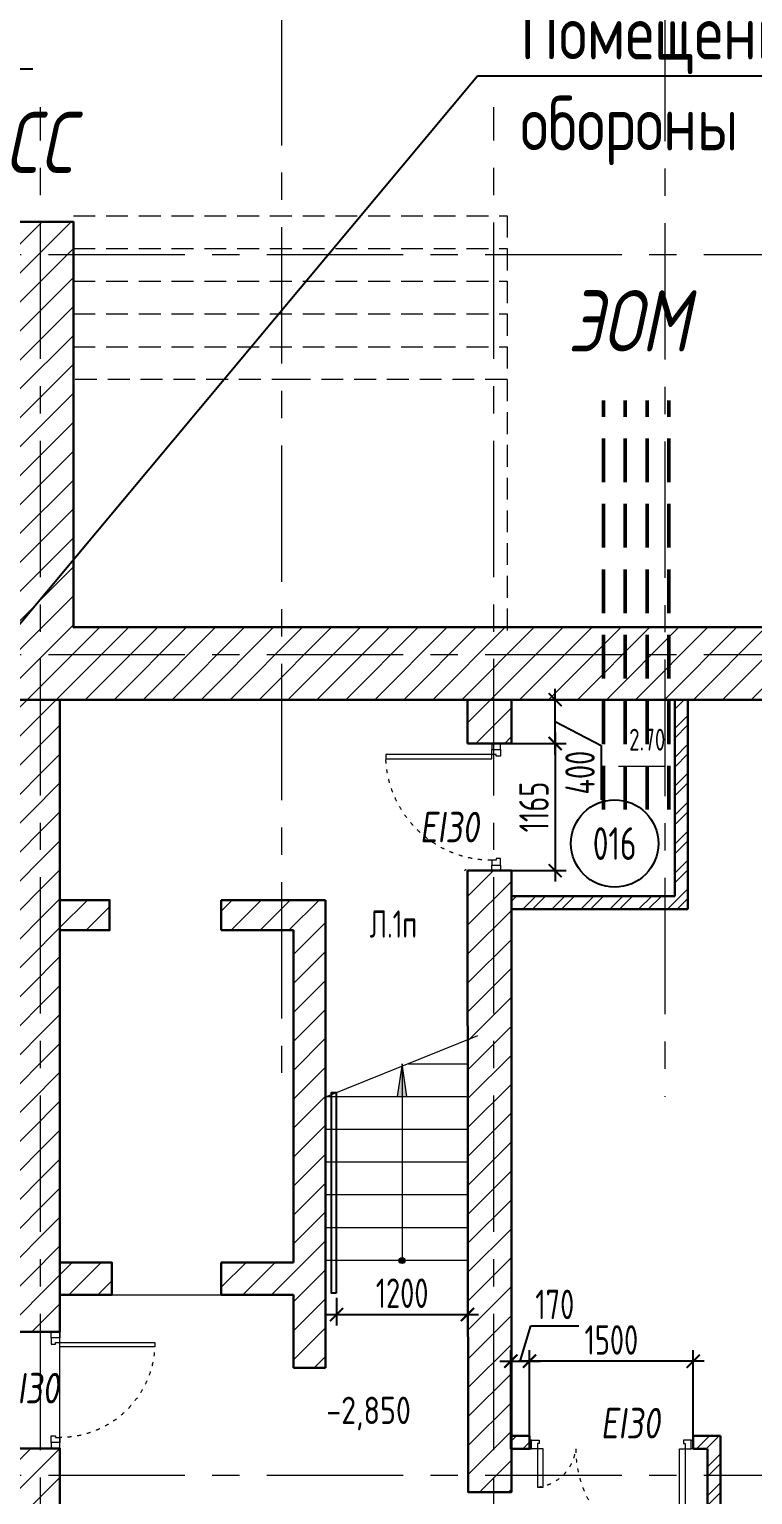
# Model space of a CAD drawing. Header units: millimetres. Extents: x -13407 to 93998, y -3954 to 109271.
# Drawn here: x 51262 to 57885, y 19781 to 33209 of the extents above; entities that cross this region are included whole.
import ezdxf
from ezdxf import colors
from ezdxf.entities.mleader import LeaderData, LeaderLine
from ezdxf.enums import TextEntityAlignment as Align
from ezdxf.math import Vec2, Vec3

# ---------------------------------------------------------------- set-up
doc = ezdxf.new("R2010")
doc.units = ezdxf.units.MM
for name, pattern in [('ACAD_ISO03W100', [30, 12, -18]), ('ADSK_Штриховая_ш2 п1', [3, 2, -1]), ('CENTER', [2, 1.25, -0.25, 0.25, -0.25]), ('HIDDEN', [6, 4, -2])]:
    doc.linetypes.add(name, pattern=pattern)
for name, color, linetype, lineweight in [('АР_Выноски АПР', 7, 'Continuous', 5), ('АР_Двери', 5, 'Continuous', 18), ('АР_Лестницы', 250, 'Continuous', 15), ('АР_Лестницы ограждение', 94, 'Continuous', 25), ('АР_Маркер экспликации', 239, 'Continuous', 13), ('АР_МосжилНии_Стены', 202, 'Continuous', 30), ('АР_Номер помещения', 1, 'Continuous', 25), ('АР_Оси', 193, 'Continuous', 9), ('АР_Отметки', 250, 'Continuous', 15), ('АР_Перегородки кирпич', 244, 'Continuous', 30), ('АР_Перегородки_кирпич_Штрих', 244, 'Continuous', 5), ('АР_Помещения_площадь', 19, 'Continuous', 9), ('АР_Размеры дверей', 15, 'Continuous', 0), ('АР_Сети', 250, 'Continuous', 30), ('АР_тонкая линия', 250, 'Continuous', 0), ('АР_Штриховка монолит', 250, 'Continuous', 9), ('Подвал', 250, 'Continuous', 30)]:
    doc.layers.add(name, color=color, linetype=linetype, lineweight=lineweight)
doc.layers.add('АР_ПБ_Двери', color=7, linetype='Continuous', lineweight=15, true_color=0xdb0000)
doc.styles.add('ISOCPEUR', font='isocpeur.ttf', dxfattribs={"width": 0.7})
doc.styles.get("Standard").update_dxf_attribs({"font": 'arial.ttf'})
doc.styles.add('Архитект', font='isocpeur.ttf', dxfattribs={"width": 0.8, "oblique": 8})
doc.styles.add('М2', font='isocpeui.ttf', dxfattribs={"width": 0.8})
doc.dimstyles.new('R_100', dxfattribs={"dimtxt": 270, "dimasz": 120, "dimexe": 100, "dimexo": 0, "dimgap": 60, "dimtad": 1, "dimdec": 0, "dimrnd": 5, "dimzin": 0, "dimdsep": 46, "dimtxsty": 'ISOCPEUR', "dimblk": 'ARCHTICK', "dimcen": 0, "dimdle": 100, "dimclrd": 256, "dimclre": 256, "dimclrt": 256, "dimadec": 0, "dimazin": 0, "dimtfac": 2, "dimtdec": 0, "dimtofl": 0, "dimtmove": 1, "dimatfit": 3, "dimfxl": 1, "dimtvp": 3, "dimtolj": 1, "dimtzin": 0, "dimarcsym": 0})
pattern_1 = [(45, (331452.74, -55205.68), (-132.58252, 132.58252), [])]

# ---------------------------------------------------------------- blocks, each defined once
blk = doc.blocks.new('*U27')
blk.add_lwpolyline([(-100, 80), (-100, 950), (-140, 950), (-140, 80)], close=True)
for points in [[(-1070, 0), (-1070, 80), (-1015, 80), (-1015, 0), (-1070, 0)], [(-1015, 80), (-1015, 0), (-955, 0), (-955, 40), (-970, 40), (-970, 80), (-1015, 80)], [(-55, 80), (-55, 0), (-115, 0), (-115, 40), (-100, 40), (-100, 80), (-55, 80)], [(0, 0), (0, 80), (-55, 80), (-55, 0), (0, 0)]]:
    blk.add_lwpolyline(points)
at = {"linetype": 'ACAD_ISO03W100', "ltscale": 3}
blk.add_arc((-100, 80), 870, 90, 180, dxfattribs=at)
blk = doc.blocks.new('*U19')
for points in [[(-55, -80), (-55, 0), (-115, 0), (-115, -40), (-100, -40), (-100, -80), (-55, -80)], [(0, 0), (0, -80), (-55, -80), (-55, 0), (0, 0)], [(-1170, 0), (-1170, -80), (-1115, -80), (-1115, 0), (-1170, 0)], [(-1115, -80), (-1115, 0), (-1055, 0), (-1055, -40), (-1070, -40), (-1070, -80), (-1115, -80)]]:
    blk.add_lwpolyline(points)
blk.add_lwpolyline([(-100, -80), (-100, -1050), (-140, -1050), (-140, -80)], close=True)
at = {"linetype": 'ACAD_ISO03W100', "ltscale": 3}
blk.add_arc((-100, -80), 970, 180, 270, dxfattribs=at)
blk = doc.blocks.new('*U20')
h = blk.add_hatch(color=256)
h.dxf.hatch_style = 1
edge = h.paths.add_edge_path()
edge.add_arc((0, 0), 27.6, 359.64, 719.64)
h = blk.add_hatch(color=256)
h.dxf.hatch_style = 1
h.paths.add_polyline_path([(1504, -44), (1504, 44), (1804, 0)])
blk.add_line((1804, 0), (0, 0))
blk.add_lwpolyline([(1504, 44), (1504, -44), (1804, 0), (1504, 44)])
blk.add_circle((0, 0), 27.6)
blk = doc.blocks.new('_DotSmall')
at = {"color": 0, "linetype": 'ByBlock', "const_width": 0.5}
blk.add_lwpolyline([(-0.0625, 0, 1), (0.0625, 0, 1)], format="xyb", close=True, dxfattribs=at)
blk = doc.blocks.new('_ArchTick')
at = {"color": 0, "linetype": 'ByBlock', "const_width": 0.15}
blk.add_lwpolyline([(-0.5, -0.5), (0.5, 0.5)], dxfattribs=at)
blk = doc.blocks.new('*D139')
at = {"layer": 'АР_Размеры дверей', "lineweight": -2, "ltscale": 100, "transparency": 16777216}
for p, q in [((55841, 20200), (55841, 21104)), ((57341, 20299), (57341, 21104)), ((57441, 21004), (55741, 21004))]:
    blk.add_line(p, q, dxfattribs=at)
at = {"layer": 'АР_Размеры дверей', "lineweight": -2, "ltscale": 100, "transparency": 16777216, "xscale": 120, "yscale": 120, "zscale": 120, "rotation": 180}
blk.add_blockref('_ArchTick', (55841, 21004), dxfattribs=at)
at = {"layer": 'АР_Размеры дверей', "lineweight": -2, "ltscale": 100, "transparency": 16777216, "xscale": 120, "yscale": 120, "zscale": 120}
blk.add_blockref('_ArchTick', (57341, 21004), dxfattribs=at)
at = {"layer": 'АР_Размеры дверей', "ltscale": 100, "transparency": 16777216, "insert": (56591, 21199), "char_height": 270, "attachment_point": 5, "style": 'ISOCPEUR'}
blk.add_mtext('\\A1;1500', dxfattribs=at)
blk = doc.blocks.new('*D142')
at = {"layer": 'АР_Размеры дверей', "lineweight": -2, "ltscale": 100, "transparency": 16777216}
for p, q in [((56077, 26764), (56077, 25399)), ((55677, 26664), (56177, 26664)), ((55677, 25499), (56177, 25499))]:
    blk.add_line(p, q, dxfattribs=at)
at = {"layer": 'АР_Размеры дверей', "lineweight": -2, "ltscale": 100, "transparency": 16777216, "xscale": 120, "yscale": 120, "zscale": 120}
for p, rotation in [((56077, 26664), 90), ((56077, 25499), 270)]:
    blk.add_blockref('_ArchTick', p, dxfattribs=dict(at, rotation=rotation))
at = {"layer": 'АР_Размеры дверей', "ltscale": 100, "transparency": 16777216, "insert": (55882, 26082), "char_height": 270, "attachment_point": 5, "rotation": 90, "style": 'ISOCPEUR'}
blk.add_mtext('\\A1;1165', dxfattribs=at)
blk = doc.blocks.new('*D143')
at = {"layer": 'АР_Размеры дверей', "lineweight": -2, "ltscale": 100, "transparency": 16777216}
for p, q in [((56077, 26564), (56077, 27166)), ((55677, 27066), (56177, 27066)), ((56077, 26865), (56499, 26646)), ((55677, 26664), (56177, 26664)), ((56499, 26646), (56499, 26148))]:
    blk.add_line(p, q, dxfattribs=at)
at = {"layer": 'АР_Размеры дверей', "lineweight": -2, "ltscale": 100, "transparency": 16777216, "xscale": 120, "yscale": 120, "zscale": 120}
for p, rotation in [((56077, 27066), 90), ((56077, 26664), 270)]:
    blk.add_blockref('_ArchTick', p, dxfattribs=dict(at, rotation=rotation))
at = {"layer": 'АР_Размеры дверей', "ltscale": 100, "transparency": 16777216, "insert": (56304, 26397), "char_height": 270, "attachment_point": 5, "rotation": 90, "style": 'ISOCPEUR'}
blk.add_mtext('\\A1;400', dxfattribs=at)
blk = doc.blocks.new('Полуторная_на лестницу')
for points in [[(75, 80), (75, 1080), (125, 1080), (125, 80)], [(1375, 430), (1375, 80), (1425, 80), (1425, 430)]]:
    blk.add_lwpolyline(points, close=True)
for points in [[(0, 0), (0, 80), (20, 80), (20, 0), (0, 0)], [(20, 80), (20, 0), (90, 0), (90, 30), (75, 30), (75, 80), (20, 80)], [(1480, 80), (1480, 0), (1410, 0), (1410, 30), (1425, 30), (1425, 80), (1480, 80)], [(1500, 0), (1500, 80), (1480, 80), (1480, 0), (1500, 0)]]:
    blk.add_lwpolyline(points)
at = {"linetype": 'ACAD_ISO03W100', "ltscale": 3}
for centre, radius, start, end in [((75, 80), 1000, 0, 90), ((1465, 40), 392, 95.9075, 174.0925)]:
    blk.add_arc(centre, radius, start, end, dxfattribs=at)
blk = doc.blocks.new('*U62')
at = {"layer": 'АР_Номер помещения', "color": 7}
blk.add_circle((-16171, -1300), 400, dxfattribs=at)
at = {"layer": 'АР_Помещения_площадь', "color": 7}
blk.add_line((-15712, -595), (-16135, -595), dxfattribs=at)
at = {"color": 7, "style": 'ISOCPEUR', "width": 0.7, "flags": 1}
blk.add_attdef('КАТЕГОРИЯ', (-499, -2092), '', height=250, dxfattribs=at)
at = {"layer": 'АР_Номер помещения', "color": 7, "style": 'ISOCPEUR', "width": 0.7}
blk.add_attdef('НОМЕР_ПОМЕЩЕНИЯ', text='', height=300, dxfattribs=at).set_placement((-16171, -1300), align=Align.MIDDLE_CENTER)
at = {"layer": 'АР_Помещения_площадь', "color": 7, "lineweight": 30, "width": 0.7, "flags": 104}
blk.add_attdef('ИМЯ_ПОМЕЩЕНИЯ', text='', height=100, dxfattribs=at).set_placement((158, 1217), align=Align.MIDDLE_CENTER)
at = {"layer": 'АР_Помещения_площадь', "color": 7, "style": 'ISOCPEUR', "width": 0.7}
blk.add_attdef('ПЛОЩАДЬ_ПОМЕЩЕНИЯ', text='', height=200, dxfattribs=at).set_placement((-15707, -349), align=Align.MIDDLE_RIGHT)
blk = doc.blocks.new('*D154')
at = {"layer": 'АР_Размеры дверей', "lineweight": -2, "ltscale": 100, "transparency": 16777216}
for p, q in [((55755, 21004), (55853, 21329)), ((55853, 21329), (56294, 21329)), ((55670, 20319), (55670, 21104)), ((55841, 20346), (55841, 21104)), ((55570, 21004), (55941, 21004))]:
    blk.add_line(p, q, dxfattribs=at)
at = {"layer": 'АР_Размеры дверей', "lineweight": -2, "ltscale": 100, "transparency": 16777216, "xscale": 120, "yscale": 120, "zscale": 120, "rotation": 180}
blk.add_blockref('_ArchTick', (55670, 21004), dxfattribs=at)
at = {"layer": 'АР_Размеры дверей', "lineweight": -2, "ltscale": 100, "transparency": 16777216, "xscale": 120, "yscale": 120, "zscale": 120}
blk.add_blockref('_ArchTick', (55841, 21004), dxfattribs=at)
at = {"layer": 'АР_Размеры дверей', "ltscale": 100, "transparency": 16777216, "insert": (56073, 21524), "char_height": 270, "attachment_point": 5, "style": 'ISOCPEUR'}
blk.add_mtext('\\A1;170', dxfattribs=at)
blk = doc.blocks.new('*D63')
at = {"layer": 'АР_Размеры дверей', "lineweight": -2, "ltscale": 100, "transparency": 16777216}
for p, q in [((55274, 21691), (55274, 21332)), ((54075, 21585), (54075, 21332)), ((53975, 21432), (55374, 21432))]:
    blk.add_line(p, q, dxfattribs=at)
at = {"layer": 'АР_Размеры дверей', "lineweight": -2, "ltscale": 100, "transparency": 16777216, "xscale": 120, "yscale": 120, "zscale": 120, "rotation": 180}
blk.add_blockref('_ArchTick', (54075, 21432), dxfattribs=at)
at = {"layer": 'АР_Размеры дверей', "lineweight": -2, "ltscale": 100, "transparency": 16777216, "xscale": 120, "yscale": 120, "zscale": 120}
blk.add_blockref('_ArchTick', (55274, 21432), dxfattribs=at)
at = {"layer": 'АР_Размеры дверей', "ltscale": 100, "transparency": 16777216, "insert": (54675, 21627), "char_height": 270, "attachment_point": 5, "style": 'ISOCPEUR'}
blk.add_mtext('\\A1;1200', dxfattribs=at)

msp = doc.modelspace()

# ---------------------------------------------------------------- hatches: boundary and pattern name
at = {"layer": 'АР_Перегородки_кирпич_Штрих', "ltscale": 100}
h = msp.add_hatch(dxfattribs=at)
h.set_pattern_fill('ANSI32', color=256, scale=500)
h.set_pattern_definition([(45, (342627.06, -42533.12), (-132.58252, 132.58252), []), (45, (342715.45, -42533.12), (-132.58252, 132.58252), [])])
h.paths.add_polyline_path([(55671.6, 25159.2), (55671.6, 25145.6), (55671.6, 25265.6)])
h.paths.add_polyline_path([(57291.6, 27065.6), (57171.6, 27065.6), (57171.6, 25265.6), (55671.6, 25265.6), (55671.6, 25225.6), (55671.9, 25145.6), (57291.6, 25145.6)])
h = msp.add_hatch(dxfattribs=at)
h.set_pattern_fill('ANSI32', color=256, scale=500)
h.set_pattern_definition([(45, (331452.74, -55205.68), (-132.58252, 132.58252), []), (45, (331541.13, -55205.68), (-132.58252, 132.58252), [])])
h.paths.add_polyline_path([(55840.5, 20318.9), (55671.6, 20318.9), (55671.6, 20200), (55840.5, 20200)])
h.paths.add_polyline_path([(57591.6, 20319.6), (57340.5, 20319.6), (57340.5, 20200), (57471.6, 20200), (57471.6, 19960), (57591.6, 19960)])
h.paths.add_polyline_path([(57591.6, 19960), (57471.6, 19960), (57471.6, 18641.6), (57591.6, 18641.6)])
at = {"layer": 'АР_Штриховка монолит', "ltscale": 100}
h = msp.add_hatch(dxfattribs=at)
h.set_pattern_fill('ANSI31', color=256, scale=1500)
h.set_pattern_definition(pattern_1)
h.paths.add_polyline_path([(51365, 31445), (45030, 31445), (45030, 31326.1), (45095, 31326.1), (45095, 31256.1), (45095, 31145), (51365, 31145)])
h.paths.add_polyline_path([(51365, 31145), (45095, 31144.4), (45095, 30962), (51158.5, 30962), (51158.5, 27997.2), (49782.2, 27997.2), (49782.2, 27480), (51365, 27480)])
h.paths.add_polyline_path([(53569.9, 27480), (51365, 27480), (51365, 27065.6), (53569.9, 27065.6)])
h.paths.add_polyline_path([(51365, 27480), (49782.2, 27480), (49782.2, 27005.4), (50990.4, 27005.4), (50990.4, 27065.6), (51365, 27065.6)])
h.paths.add_polyline_path([(53569.9, 27728.7), (51665, 27728.7), (51665, 31145), (51365, 31145), (51365, 27480), (53569.9, 27480)])
h.paths.add_polyline_path([(51665, 31445), (51365, 31445), (51365, 31145), (51665, 31145)])
h.paths.add_polyline_path([(55515, 27728.7), (53569.9, 27728.7), (53569.9, 27480), (55515, 27480)])
h.paths.add_polyline_path([(55515, 27480), (53569.9, 27480), (53569.9, 27065.6), (55515, 27065.6)])
h.paths.add_polyline_path([(55515, 27065.6), (55283.9, 27065.6), (55283.9, 26664.4), (55515, 26664.4)])
h.paths.add_polyline_path([(57079.9, 27480), (55515, 27480), (55515, 27065.6), (57079.9, 27065.6)])
h.paths.add_polyline_path([(57079.9, 27728.7), (55515, 27728.7), (55515, 27480), (57079.9, 27480)])
h.paths.add_polyline_path([(62165, 27728.7), (57079.9, 27728.7), (57079.9, 27480), (62165, 27480)])
h.paths.add_polyline_path([(62318.3, 27728.7), (62165, 27728.7), (62165, 27480), (62318.3, 27480)])
h.paths.add_polyline_path([(55671.6, 27065.6), (55515, 27065.6), (55515, 26664.4), (55671.6, 26664.4)])
h.paths.add_polyline_path([(50990.4, 27005.4), (47569.9, 27005.4), (47569.9, 26057.4), (50990.4, 26057.4)])
h.paths.add_polyline_path([(51365, 27065.6), (50990.4, 27065.6), (50990.4, 21274.6), (51365, 21274.6)])
h.paths.add_polyline_path([(51541.2, 27065.6), (51365, 27065.6), (51365, 21274.6), (51541.2, 21274.6)])
h.paths.add_polyline_path([(47569.9, 27005.4), (17473.6, 27005.4), (17473.6, 26057.4), (47569.9, 26057.4)])
h.paths.add_polyline_path([(62318.3, 12885), (62165, 12885), (62165, 11951.3), (62318.3, 11951.3)])
h.paths.add_polyline_path([(62165, 12896.6), (62318.3, 12896.6), (62318.3, 27480), (62165, 27480)])
h.paths.add_polyline_path([(61575.5, 12885), (62165, 12885), (62165, 27480), (57079.9, 27480), (57079.9, 27065.6), (61575.5, 27065.6)])
h.paths.add_polyline_path([(62165, 12885), (61575.5, 12885), (61575.5, 11951.3), (62165, 11951.3)])
h = msp.add_hatch(dxfattribs=at)
h.set_pattern_fill('ANSI31', color=256, scale=1500)
h.set_pattern_definition(pattern_1)
h.paths.add_polyline_path([(51996.6, 25228.9), (51541.2, 25228.9), (51541.2, 24952.8), (51996.6, 24952.8)])
h.paths.add_polyline_path([(53018.2, 25228.9), (53018.2, 24953.7), (53680.5, 24953.7), (53680.5, 20942.9), (53974, 20942.9), (53974, 25228.9)])
h.paths.add_polyline_path([(52017.9, 21908.2), (51541.2, 21908.2), (51541.2, 21611.9), (52017.9, 21611.9), (52017.9, 21691.9)])
h.paths.add_polyline_path([(53680.5, 21909.1), (53018.2, 21909.1), (53018.2, 21612.7), (53680.5, 21612.7)], flags=17)
h.paths.add_polyline_path([(55515, 25499.3), (55179.8, 25499.3), (55283.9, 25518.3), (55283.9, 19827.7), (55515, 19805.4)])
h.paths.add_polyline_path([(55676.6, 25470.9), (55671.6, 25499.3), (55515, 25499.3), (55515, 19805.4), (55671.6, 19805.4), (55671.6, 20200), (55670, 20318.9), (55676.6, 20318.9)])
h = msp.add_hatch(dxfattribs=at)
h.set_pattern_fill('ANSI31', color=256, scale=1500)
h.set_pattern_definition(pattern_1)
h.paths.add_polyline_path([(42685, 20502.2), (42399.5, 20502.2), (42399.5, 20143.1), (42685, 20143.1)])
h.paths.add_polyline_path([(42970.5, 20502.2), (42685, 20502.2), (42685, 20143.1), (42970.5, 20143.1)])
h.paths.add_polyline_path([(42685, 20143.1), (42295.2, 20143.1), (41775.5, 20143.1), (41775.5, 19960), (42685, 19960)])
h.paths.add_polyline_path([(42685, 19960), (41775.5, 19960), (41775.5, 19563.6), (42685, 19563.6)])
h.paths.add_polyline_path([(44029.3, 19960), (42685, 19960), (42685, 19563.6), (42796.4, 19563.6), (44029.3, 19563.6)])
h.paths.add_polyline_path([(44029.3, 20143.1), (42685, 20143.1), (42685, 19960), (44029.3, 19960)])
h.paths.add_polyline_path([(42685, 19563.6), (42466.1, 19563.6), (42466.1, 17151.6), (42683.5, 17151.6)])
h.paths.add_polyline_path([(42900.8, 19563.6), (42685, 19563.6), (42683.5, 17094.8), (42900.8, 17094.8)])
h.paths.add_polyline_path([(47535, 20143.1), (44969.3, 20143.1), (44969.3, 19960), (47535, 19960)])
h.paths.add_polyline_path([(47535, 19960), (44969.3, 19960), (44969.3, 19563.6), (47535, 19563.6)])
h.paths.add_polyline_path([(51365, 20203.6), (50990.4, 20203.6), (50990.4, 20143.1), (47535, 20143.1), (47535, 19960), (51365, 19960)])
h.paths.add_polyline_path([(51365, 19960), (47535, 19960), (47535, 19563.6), (50990.4, 19563.6), (50990.4, 16308.9), (47535, 16308.9), (47535, 15790), (51365, 15790)])
h.paths.add_polyline_path([(48510.1, 20547.2), (48093.2, 20547.2), (48093.2, 20143.1), (48510.1, 20143.1)])
h.paths.add_polyline_path([(51541.2, 19960), (51365, 19960), (51365, 15790), (51541.2, 15790)])
h.paths.add_polyline_path([(51541.2, 20203.6), (51365, 20203.6), (51365, 19960), (51541.2, 19960)])

# ---------------------------------------------------------------- linework, layer by layer
at = {"layer": 'АР_Лестницы', "color": 18, "ltscale": 100, "true_color": 0x000000}
for p, q in [((54732.6, 23730), (55273.9, 23730)), ((53974, 23430), (55273.9, 23430)), ((53974, 23130), (55273.9, 23130)), ((53974, 22830), (55273.9, 22830)), ((53974, 22530), (55273.9, 22530)), ((53974, 22230), (55273.9, 22230)), ((53974, 21930), (55273.9, 21930))]:
    msp.add_line(p, q, dxfattribs=at)
at = {"layer": 'АР_Лестницы', "ltscale": 100}
msp.add_lwpolyline([(55365, 23985.8), (53990.2, 23430)], dxfattribs=at)
at = {"layer": 'АР_Лестницы ограждение', "ltscale": 100}
msp.add_lwpolyline([(54075.2, 21631.1), (54075.2, 23464.1), (54025.2, 23464.1), (54025.2, 21631.1), (54075.2, 21631.1)], dxfattribs=at)
at = {"layer": 'АР_МосжилНии_Стены', "ltscale": 100}
for p, q in [((55273.9, 26664.4), (55676.6, 26664.4)), ((55273.9, 25499.3), (55676.6, 25499.3)), ((53018.2, 25228.9), (53974, 25228.9)), ((53018.2, 24953.7), (53018.2, 25228.9)), ((53974, 25228.9), (53974, 20942.9)), ((53680.5, 24953.7), (53018.2, 24953.7)), ((53680.5, 21909.1), (53680.5, 24953.7)), ((53018.2, 21909.1), (53680.5, 21909.1)), ((53018.2, 21612.7), (53018.2, 21909.1)), ((53680.5, 21612.7), (53018.2, 21612.7)), ((53680.5, 20942.9), (53680.5, 21612.7)), ((53974, 20942.9), (53680.5, 20942.9))]:
    msp.add_line(p, q, dxfattribs=at)
for points in [[(62318.3, 12584.2), (62318.3, 27728.7), (51665, 27728.7), (51665, 31445), (45030, 31445), (45030, 31326.1)], [(61575.5, 12584.2), (61575.5, 27065.6), (50990.4, 27065.6), (50990.4, 23440.3)], [(50990.4, 23013.5), (50990.4, 21274.6), (51541.2, 21274.6), (51541.2, 27065.6)], [(55273.9, 26664.4), (55273.9, 27065.6)], [(55676.6, 27065.6), (55676.6, 26664.4)], [(55676.6, 25470.9), (55676.6, 19805.4), (55278.9, 19804.6), (55273.9, 25499.3)], [(55676.6, 25499.3), (55676.6, 19805.4)], [(51541.2, 10473.1), (51541.2, 20203.6), (50990.4, 20203.6), (50990.4, 20143.1)]]:
    msp.add_lwpolyline(points, dxfattribs=at)
for points in [[(51541.2, 25228.9), (51996.6, 25228.9), (51996.6, 24952.8), (51541.2, 24952.8)], [(51541.2, 21908.2), (52017.9, 21908.2), (52017.9, 21611.9), (51541.2, 21611.9)]]:
    msp.add_lwpolyline(points, close=True, dxfattribs=at)
at = {"layer": 'АР_Оси', "linetype": 'CENTER', "ltscale": 1000}
for p, q in [((53569.9, 33395), (53569.9, 23425.1)), ((57079.9, 33432.9), (57079.9, 23425.1)), ((51365, -1811.3), (51365, 32496.2)), ((55515, -1811.3), (55515, 32496.2)), ((-12563.8, 31145), (70614.6, 31145)), ((-12563.8, 27480), (71033.4, 27480)), ((-12563.8, 19960), (71033.4, 19960))]:
    msp.add_line(p, q, dxfattribs=at)
at = {"layer": 'АР_Перегородки кирпич', "linetype": 'Continuous', "ltscale": 100}
for p, q in [((57171.6, 27065.6), (57171.6, 25265.6)), ((57291.6, 25145.6), (57291.6, 27065.6)), ((57171.6, 25265.6), (55671.6, 25265.6)), ((57291.6, 25145.6), (55671.6, 25145.6)), ((57340.5, 20319.6), (57591.6, 20319.6)), ((57340.5, 20200), (57340.5, 20319.6)), ((57591.6, 20319.6), (57591.6, 18641.6)), ((57471.6, 20200), (57340.5, 20200)), ((57471.6, 18641.6), (57471.6, 20200))]:
    msp.add_line(p, q, dxfattribs=at)
msp.add_lwpolyline([(55670, 20318.9), (55840.5, 20318.9), (55840.5, 20200), (55671.6, 20200)], close=True, dxfattribs=at)
at = {"layer": 'АР_Сети', "color": 251, "linetype": 'HIDDEN', "lineweight": 50, "ltscale": 100}
for p, q in [((56518.7, 26059), (56518.7, 29808.4)), ((56718.7, 26059), (56718.7, 29808.4)), ((56918.7, 26059), (56918.7, 29808.4)), ((57118.7, 26059), (57118.7, 29808.4))]:
    msp.add_line(p, q, dxfattribs=at)
at = {"layer": 'АР_тонкая линия', "linetype": 'ADSK_Штриховая_ш2 п1', "ltscale": 100}
for p, q in [((51665, 31199.9), (55636, 31199.9)), ((51665, 30899.9), (55636, 30899.9)), ((51665, 30599.9), (55636, 30599.9)), ((51665, 30299.9), (55636, 30299.9)), ((55636, 29999.9), (55636, 27634.9))]:
    msp.add_line(p, q, dxfattribs=at)
at = {"layer": 'АР_тонкая линия', "ltscale": 500}
for p, q in [((52017.9, 21611.9), (53018.2, 21612.7)), ((51541.2, 20203.6), (51541.2, 21274.6))]:
    msp.add_line(p, q, dxfattribs=at)
at = {"layer": 'АР_тонкая линия', "linetype": 'ADSK_Штриховая_ш2 п1', "ltscale": 100}
msp.add_lwpolyline([(51665, 31499.9), (55636, 31499.9), (55636, 29999.9), (53681.1, 29999.9), (51665, 29999.9)], close=True, dxfattribs=at)
at = {"layer": 'Подвал', "lineweight": 13, "ltscale": 500}
msp.add_lwpolyline([(16761.8, 30962), (51158.5, 30962), (51158.5, 27997.2), (49782.2, 27997.2), (49782.2, 27065.6), (61575.5, 27065.6), (61570.7, 9118.3), (68131.8, 9204.3), (68131.8, 301), (55676.6, 201), (55676.6, 10178.8), (51541.2, 10178.8), (51541.2, 16261.2), (20534.6, 16261.2), (20534.6, 6644.6), (13397.6, 6644.6), (13369.1, 28025.4), (11889.8, 28025.4), (11889.8, 36090), (16769.8, 36090), (16761.8, 30962)], dxfattribs=at)

# ---------------------------------------------------------------- block references
at = {"layer": 'АР_Двери', "xscale": -1, "rotation": 270}
for name, p in [('*U19', (55575.2, 26664.4)), ('*U27', (51461.2, 21274.6))]:
    msp.add_blockref(name, p, dxfattribs=at)
at = {"layer": 'АР_Двери', "rotation": 180}
msp.add_blockref('Полуторная_на лестницу', (57340.5, 20280), dxfattribs=at)
at = {"layer": 'АР_Лестницы', "ltscale": 75, "rotation": 90}
msp.add_blockref('*U20', (54674.5, 21926.3), dxfattribs=at)
at = {"layer": 'АР_Маркер экспликации', "color": 7}
ref = msp.add_blockref('*U62', (72792.3, 27047.7), dxfattribs=at)
ref.add_attrib('НОМЕР_ПОМЕЩЕНИЯ', '016', dxfattribs={"layer": 'АР_Номер помещения', "color": 7, "height": 300, "style": 'ISOCPEUR', "width": 0.7}).set_placement((56621.5, 25747.3), align=Align.MIDDLE_CENTER)
ref.add_attrib('ПЛОЩАДЬ_ПОМЕЩЕНИЯ', '2.70', dxfattribs={"layer": 'АР_Помещения_площадь', "color": 7, "height": 200, "style": 'ISOCPEUR', "width": 0.7}).set_placement((57084.8, 26699.1), align=Align.MIDDLE_RIGHT)

# ---------------------------------------------------------------- texts
at = {"layer": 'АР_ПБ_Двери', "lineweight": 35, "style": 'Архитект', "oblique": 8, "width": 0.8}
for p in [(54836.6, 25758.2), (50990.5, 20616.9), (56493.2, 20296)]:
    msp.add_text('EI30', height=280, dxfattribs=at).set_placement(p)
at = {"layer": 'АР_Сети', "ltscale": 10, "style": 'М2', "width": 0.8}
for s, p in [('CC', (51025.2, 31892)), ('ЭОМ', (56191.9, 30256.9))]:
    msp.add_text(s, height=560, dxfattribs=at).set_placement(p)

# ---------------------------------------------------------------- dimensions: what is measured, and where the dimension line sits
at = {"layer": 'АР_Размеры дверей', "ltscale": 100}
dim = msp.add_linear_dim(base=(56076.8, 27065.6), p1=(55676.6, 26664.4), p2=(55676.6, 27065.6), angle=90, dimstyle='R_100', override={"dimpost": '\\X', "dimfxl": 2.5, "dimarcsym": 2}, dxfattribs=at)
dim.commit()
dim.dimension.update_dxf_attribs({"geometry": '*D143', "text_midpoint": (56499.1, 26586.5), "dimtype": 160})
dim = msp.add_linear_dim(base=(56076.8, 25499.3), p1=(55676.6, 26664.4), p2=(55676.6, 25499.3), angle=90, dimstyle='R_100', override={"dimpost": '\\X', "dimfxl": 2.5, "dimarcsym": 2}, dxfattribs=at)
dim.commit()
dim.dimension.update_dxf_attribs({"geometry": '*D142', "text_midpoint": (55881.8, 26081.9)})
for base, p1, p2, picture, middle in [((55273.9, 21432.3), (54075.2, 21584.6), (55273.9, 21691.2), '*D63', (54674.6, 21627.3)), ((55840.5472, 21004.4302), (55669.9511, 20318.8631), (55840.5472, 20346.2519), '*D154', (55912.7492, 21524.4302)), ((55840.5, 21004.4), (57340.5, 20299.1), (55840.5, 20200), '*D139', (56590.5, 21199.4))]:
    dim = msp.add_linear_dim(base=base, p1=p1, p2=p2, dimstyle='R_100', override={"dimpost": '\\X', "dimfxl": 2.5, "dimarcsym": 2}, dxfattribs=at)
    dim.commit()
    dim.dimension.update_dxf_attribs({"geometry": picture, "text_midpoint": middle})

# ---------------------------------------------------------------- leaders
at = {"layer": 'АР_Выноски АПР'}
ml = msp.add_multileader_mtext('Standard', dxfattribs=at)
ml.set_content('{\\W0.8;\\C256;\\c0;Помещения гражданской \\Pобороны (ГО ЧС)}', color=256, style='ISOCPEUR')
ml.set_leader_properties()
ml.build(insert=Vec2(0, 0))
ml.multileader.update_dxf_attribs({"text_left_attachment_type": 6, "text_right_attachment_type": 6, "dogleg_length": 100, "arrow_head_size": 500})
ctx = ml.context
ctx.base_point, ctx.char_height, ctx.arrow_head_size, ctx.landing_gap_size, ctx.plane_origin = Vec3(55707.2, 32782.9), 500, 500, 50, Vec3(6069.4, 26163.2)
ctx.left_attachment, ctx.right_attachment = 6, 6
notes = []
notes.append((ctx, [(1, (1, 1, 0), (55366.2, 32782.9), (1, 0), 341, [(1, [(48579.6, 24653.7)], 0, [])])]))
ctx.mtext.insert, ctx.mtext.width, ctx.mtext.flow_direction = Vec3(55757.2, 33432.9), 12420.975, 5
ml = msp.add_multileader_mtext('Standard', dxfattribs=at)
ml.set_content('\\A1;Поливочный кран', color=256, style='ISOCPEUR')
ml.set_leader_properties()
ml.build(insert=Vec2(0, 0))
ml.multileader.update_dxf_attribs({"text_left_attachment_type": 6, "text_right_attachment_type": 6, "dogleg_length": 100, "arrow_head_size": 250})
ctx = ml.context
ctx.base_point, ctx.char_height, ctx.arrow_head_size, ctx.landing_gap_size, ctx.plane_origin = Vec3(49122.5, 32846.8), 250, 250, 25, Vec3(26378.9, 31759.6)
ctx.left_attachment, ctx.right_attachment = 6, 6
notes.append((ctx, [(1, (1, 1, 0), (48952, 32846.8), (1, 0), 170.5, [(1, [(48305.7, 31508.4)], 0, [])])]))
ctx.mtext.insert, ctx.mtext.width, ctx.mtext.flow_direction = Vec3(49147.5, 33171.8), 6210.487, 5
at = {"layer": 'АР_Отметки'}
ml = msp.add_multileader_mtext('Standard', dxfattribs=at)
ml.set_content('Л.1п', color=256, style='ISOCPEUR')
ml.set_leader_properties(color=256, linetype='Continuous', lineweight=-1)
ml.set_arrow_properties(name='DOTSMALL')
ml.build(insert=Vec2(0, 0))
ml.multileader.update_dxf_attribs({"has_text_frame": 1, "text_left_attachment_type": 4, "text_right_attachment_type": 4, "dogleg_length": 100, "arrow_head_size": 180})
ctx = ml.context
ctx.base_point, ctx.char_height, ctx.arrow_head_size, ctx.landing_gap_size, ctx.plane_origin = Vec3(54327.7, 24801.8, 0), 250, 180, 50, Vec3(41095.3, 12373.5, 0)
ctx.left_attachment, ctx.right_attachment = 4, 4
notes.append((ctx, [(0, (0, 0, 0), (0, 0), (1, 0), 1, [])]))
ctx.mtext.insert, ctx.mtext.width, ctx.mtext.line_spacing_style, ctx.mtext.flow_direction = Vec3(54377.7, 25135.1, 0), 852.697, 2, 5
ml = msp.add_multileader_mtext('Standard', dxfattribs=at)
ml.set_content('{\\W0.8;-2,850}', color=256, style='ISOCPEUR')
ml.set_leader_properties(color=256, linetype='Continuous', lineweight=-1)
ml.set_arrow_properties(name='DOTSMALL')
ml.build(insert=Vec2(0, 0))
ml.multileader.update_dxf_attribs({"has_text_frame": 1, "text_left_attachment_type": 4, "text_right_attachment_type": 4, "dogleg_length": 100, "arrow_head_size": 180})
ctx = ml.context
ctx.base_point, ctx.char_height, ctx.arrow_head_size, ctx.landing_gap_size, ctx.plane_origin = Vec3(53930.6, 20345.3), 250, 180, 50, Vec3(53849.2, 19411)
ctx.left_attachment, ctx.right_attachment = 4, 4
notes.append((ctx, [(0, (0, 0, 0), (0, 0), (1, 0), 1, [])]))
ctx.mtext.insert, ctx.mtext.width, ctx.mtext.defined_height, ctx.mtext.line_spacing_style, ctx.mtext.flow_direction = Vec3(53980.6, 20678.6), 769.989, 343.9, 2, 5
for ctx, leaders in notes:
    for number, flags, end, landing, length, lines in leaders:
        leader = LeaderData()
        leader.index, (leader.has_last_leader_line, leader.has_dogleg_vector, leader.attachment_direction) = number, flags
        leader.last_leader_point, leader.dogleg_vector, leader.dogleg_length = Vec3(end), Vec3(landing), length
        for number, points, colour, breaks in lines:
            line = LeaderLine()
            line.index, line.vertices, line.color, line.breaks = number, Vec3.list(points), colors.encode_raw_color(colour), breaks
            leader.lines.append(line)
        ctx.leaders.append(leader)

doc.saveas('drawing.dxf')
